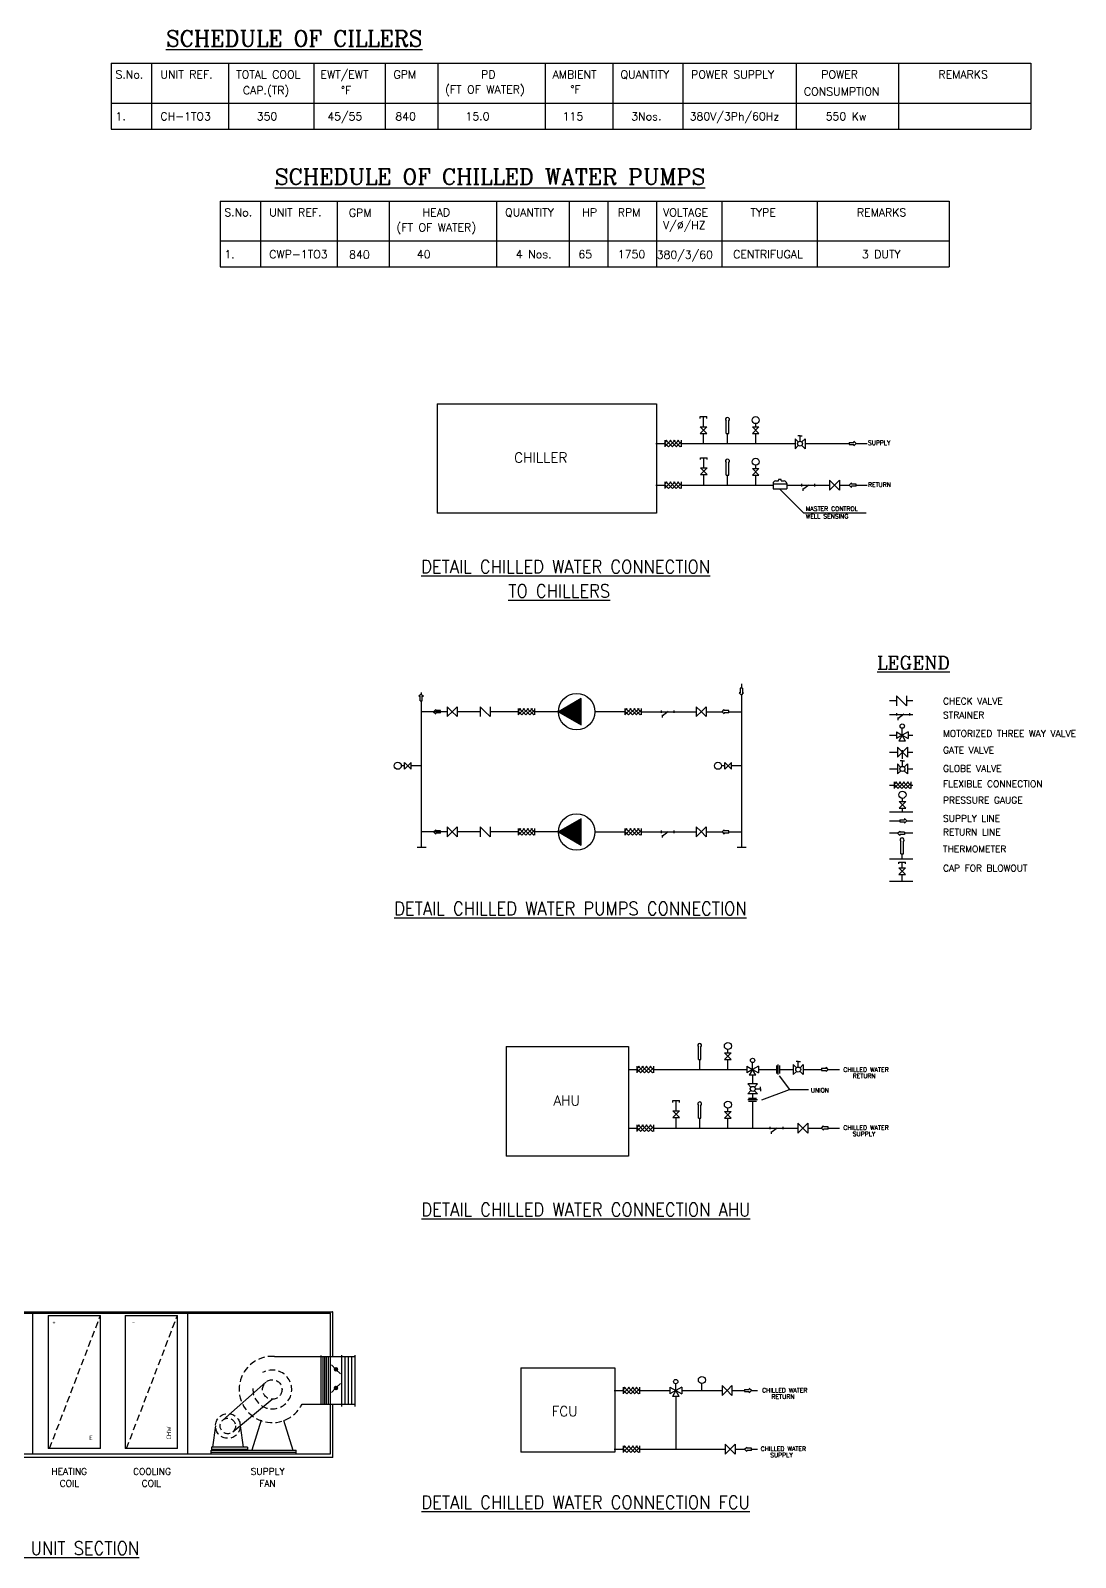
# Model space of a CAD drawing. Extents: x -665.2 to -586, y -323.8 to -256.8.
# Drawn here: x -625.4 to -586, y -317.4 to -259.8 of the extents above; entities that cross this region are included whole.
import ezdxf

# ---------------------------------------------------------------- set-up
doc = ezdxf.new("R2010")
doc.units = 0
doc.header["$MEASUREMENT"] = 0
doc.header["$PDMODE"] = 34
doc.linetypes.add('HIDDEN', pattern=[0.375, 0.25, -0.125])
doc.layers.get('DEFPOINTS').update_dxf_attribs({"linetype": 'CONTINUOUS'})
for name, color, linetype in [('a-roof', 6, 'CONTINUOUS'), ('A-WIN', 4, 'CONTINUOUS'), ('AX', 6, 'CONTINUOUS'), ('TXT1', 2, 'CONTINUOUS')]:
    doc.layers.add(name, color=color, linetype=linetype)
doc.styles.add('ROMANC', font='ROMANC.SHX')
doc.styles.add('ROMANS', font='ROMANS.SHX', dxfattribs={"width": 0.6})
doc.styles.get("Standard").update_dxf_attribs({"font": 'ISOCP'})

# ---------------------------------------------------------------- blocks, each defined once
blk = doc.blocks.new('PU')
at = {"layer": 'AX'}
h = blk.add_hatch(dxfattribs=at)
h.set_pattern_fill('ANSI31', color=2, scale=100, style=0)
h.set_pattern_definition([(45, (127530.477, -118447.803), (-8.8388348, 8.8388348), [])])
h.paths.add_polyline_path([(-511, 154), (348, -343), (348, 650)])
at = {"layer": 'AX', "color": 2}
blk.add_lwpolyline([(-511, 154), (348, -343), (348, 650)], close=True, dxfattribs=at)
at = {"layer": 'AX', "color": 3}
blk.add_circle((175, 154), 686, dxfattribs=at)

msp = doc.modelspace()

# ---------------------------------------------------------------- hatches: boundary and pattern name
at = {"layer": 'AX'}
h = msp.add_hatch(dxfattribs=at)
h.set_pattern_fill('ANSI37', color=2, scale=0.833333, style=0)
h.set_pattern_definition([(45, (-503.44625, -377.03783), (-0.07365696, 0.07365696), []), (135, (-503.44625, -377.03783), (-0.07365696, -0.07365696), [])])
h.paths.add_polyline_path([(-600.858, -275.217), (-601.477, -275.217), (-601.477, -275.467), (-600.858, -275.467)])
h = msp.add_hatch(dxfattribs=at)
h.set_pattern_fill('ANSI37', color=2, scale=0.833333, style=0)
h.set_pattern_definition([(45, (-503.44625, -378.60842), (-0.07365696, 0.07365696), []), (135, (-503.44625, -378.60842), (-0.07365696, -0.07365696), [])])
h.paths.add_polyline_path([(-600.858, -276.787), (-601.477, -276.787), (-601.477, -277.037), (-600.858, -277.037)])
h = msp.add_hatch(dxfattribs=at)
h.set_pattern_fill('ANSI37', color=2, scale=0.833333, style=0)
h.set_pattern_definition([(45, (-508.97293, -387.1554), (-0.07365696, 0.07365696), []), (135, (-508.97293, -387.1554), (-0.07365696, -0.07365696), [])])
h.paths.add_polyline_path([(-606.384, -285.334), (-607.004, -285.334), (-607.004, -285.584), (-606.384, -285.584)])
h = msp.add_hatch(dxfattribs=at)
h.set_pattern_fill('ANSI37', color=2, scale=0.833333, style=0)
h.set_pattern_definition([(45, (-504.9515, -387.1554), (-0.07365696, 0.07365696), []), (135, (-504.9515, -387.1554), (-0.07365696, -0.07365696), [])])
h.paths.add_polyline_path([(-602.363, -285.334), (-602.983, -285.334), (-602.983, -285.584), (-602.363, -285.584)])
h = msp.add_hatch(dxfattribs=at)
h.set_pattern_fill('ANSI37', color=2, scale=0.833333, style=0)
h.set_pattern_definition([(45, (-494.79094, -389.92365), (-0.07365696, 0.07365696), []), (135, (-494.79094, -389.92365), (-0.07365696, -0.07365696), [])])
h.paths.add_polyline_path([(-592.203, -288.103), (-592.822, -288.103), (-592.822, -288.353), (-592.203, -288.353)])
h = msp.add_hatch(dxfattribs=at)
h.set_pattern_fill('ANSI37', color=2, scale=0.833333, style=0)
h.set_pattern_definition([(45, (-508.97293, -391.69305), (-0.07365696, 0.07365696), []), (135, (-508.97293, -391.69305), (-0.07365696, -0.07365696), [])])
h.paths.add_polyline_path([(-606.384, -289.872), (-607.004, -289.872), (-607.004, -290.122), (-606.384, -290.122)])
h = msp.add_hatch(dxfattribs=at)
h.set_pattern_fill('ANSI37', color=2, scale=0.833333, style=0)
h.set_pattern_definition([(45, (-504.9515, -391.69305), (-0.07365696, 0.07365696), []), (135, (-504.9515, -391.69305), (-0.07365696, -0.07365696), [])])
h.paths.add_polyline_path([(-602.363, -289.872), (-602.983, -289.872), (-602.983, -290.122), (-602.363, -290.122)])
h = msp.add_hatch(dxfattribs=at)
h.set_pattern_fill('ANSI37', color=2, scale=0.833333, style=0)
h.set_pattern_definition([(45, (-504.49406, -400.65164), (-0.07365696, 0.07365696), []), (135, (-504.49406, -400.65164), (-0.07365696, -0.07365696), [])])
h.paths.add_polyline_path([(-601.906, -298.831), (-602.525, -298.831), (-602.525, -299.081), (-601.906, -299.081)])
h = msp.add_hatch(dxfattribs=at)
h.set_pattern_fill('ANSI37', color=2, scale=0.833333, style=0)
h.set_pattern_definition([(45, (-504.49406, -402.86496), (-0.07365696, 0.07365696), []), (135, (-504.49406, -402.86496), (-0.07365696, -0.07365696), [])])
h.paths.add_polyline_path([(-601.906, -301.044), (-602.525, -301.044), (-602.525, -301.294), (-601.906, -301.294)])
h = msp.add_hatch(dxfattribs=at)
h.set_pattern_fill('ANSI37', color=2, scale=0.833333, style=0)
h.set_pattern_definition([(45, (-505.01553, -412.76757), (-0.07365696, 0.07365696), []), (135, (-505.01553, -412.76757), (-0.07365696, -0.07365696), [])])
h.paths.add_polyline_path([(-602.427, -310.947), (-603.047, -310.947), (-603.047, -311.197), (-602.427, -311.197)])
h = msp.add_hatch(dxfattribs=at)
h.set_pattern_fill('ANSI37', color=2, scale=0.833333, style=0)
h.set_pattern_definition([(45, (-505.01553, -414.98089), (-0.07365696, 0.07365696), []), (135, (-505.01553, -414.98089), (-0.07365696, -0.07365696), [])])
h.paths.add_polyline_path([(-602.427, -313.16), (-603.047, -313.16), (-603.047, -313.41), (-602.427, -313.41)])

# ---------------------------------------------------------------- linework, layer by layer
at = {"layer": 'a-roof', "color": 2}
for p, q in [((-622.347, -260.991), (-587.676, -260.991)), ((-622.347, -260.991), (-622.347, -263.479)), ((-620.825, -260.991), (-620.825, -263.479)), ((-617.928, -260.991), (-617.928, -263.479)), ((-614.711, -260.991), (-614.711, -263.479)), ((-612.021, -260.991), (-612.021, -263.479)), ((-610.037, -260.991), (-610.037, -263.479)), ((-605.985, -260.991), (-605.985, -263.479)), ((-603.43, -260.991), (-603.43, -263.479)), ((-600.8, -260.991), (-600.8, -263.479)), ((-596.521, -260.991), (-596.521, -263.479)), ((-592.662, -260.991), (-592.662, -263.479)), ((-587.676, -260.991), (-587.676, -263.479)), ((-622.347, -263.479), (-587.676, -263.479)), ((-618.243, -266.194), (-590.748, -266.194)), ((-618.243, -266.194), (-618.243, -268.681)), ((-616.721, -266.194), (-616.721, -268.681)), ((-613.824, -266.194), (-613.824, -268.681)), ((-611.869, -266.194), (-611.869, -268.681)), ((-607.817, -266.194), (-607.817, -268.681)), ((-605.082, -266.194), (-605.082, -268.681)), ((-603.621, -266.194), (-603.621, -268.681)), ((-601.788, -266.194), (-601.788, -268.681)), ((-599.326, -266.194), (-599.326, -268.681)), ((-595.735, -266.194), (-595.735, -268.681)), ((-595.735, -266.194), (-595.735, -268.681)), ((-590.748, -266.194), (-590.748, -268.681)), ((-618.243, -268.681), (-590.748, -268.681))]:
    msp.add_line(p, q, dxfattribs=at)
at = {"layer": 'a-roof', "color": 3}
for p, q in [((-622.347, -262.497), (-587.676, -262.497)), ((-618.243, -267.7), (-590.748, -267.7))]:
    msp.add_line(p, q, dxfattribs=at)
at = {"layer": 'A-WIN', "color": 3}
for p, q in [((-633.767, -308.096), (-614, -308.096)), ((-613.996, -309.781), (-613.996, -308.1)), ((-613.996, -313.587), (-613.996, -311.584)), ((-633.767, -313.591), (-614, -313.591))]:
    msp.add_line(p, q, dxfattribs=at)
at = {"layer": 'A-WIN'}
for p, q in [((-633.767, -308.149), (-614.084, -308.149)), ((-614.079, -313.456), (-614.079, -308.153)), ((-614.079, -309.781), (-613.163, -309.781)), ((-613.874, -310.271), (-614.041, -310.104)), ((-613.874, -310.271), (-613.708, -310.438)), ((-613.874, -310.975), (-614.041, -311.14)), ((-613.874, -310.975), (-613.708, -310.808)), ((-614.079, -311.584), (-613.163, -311.584)), ((-618.575, -313.451), (-618.575, -313.315)), ((-618.575, -313.315), (-615.378, -313.315)), ((-618.568, -313.212), (-618.568, -313.296)), ((-617.212, -313.212), (-618.568, -313.212)), ((-617.212, -313.296), (-618.568, -313.296)), ((-617.212, -313.212), (-617.212, -313.296)), ((-615.378, -313.451), (-615.378, -313.315)), ((-633.762, -313.46), (-614.084, -313.46)), ((-618.575, -313.398), (-615.378, -313.398))]:
    msp.add_line(p, q, dxfattribs=at)
at = {"layer": 'A-WIN', "color": 2}
for p, q in [((-625.308, -313.46), (-625.308, -308.096)), ((-619.455, -313.46), (-619.455, -308.096)), ((-624.731, -308.239), (-622.757, -308.239)), ((-624.731, -308.239), (-624.731, -313.257)), ((-622.757, -313.257), (-622.757, -308.239)), ((-621.828, -308.239), (-619.855, -308.239)), ((-621.828, -308.239), (-621.828, -313.257)), ((-619.855, -313.257), (-619.855, -308.239)), ((-616.192, -309.784), (-614.079, -309.784)), ((-622.757, -313.257), (-622.757, -310.906)), ((-619.855, -313.257), (-619.855, -310.906)), ((-618.143, -312.189), (-616.517, -310.756)), ((-617.764, -312.632), (-616.275, -311.398)), ((-615.154, -311.584), (-614.079, -311.584)), ((-616.697, -312.183), (-617.048, -313.315)), ((-615.853, -312.183), (-615.501, -313.315)), ((-618.417, -312.408), (-618.524, -313.212)), ((-617.484, -312.408), (-617.378, -313.212)), ((-622.757, -313.257), (-624.731, -313.257)), ((-619.855, -313.257), (-621.828, -313.257))]:
    msp.add_line(p, q, dxfattribs=at)
at = {"layer": 'A-WIN', "color": 2, "linetype": 'HIDDEN'}
for p, q in [((-624.674, -313.257), (-622.757, -308.239)), ((-621.772, -313.257), (-619.855, -308.239))]:
    msp.add_line(p, q, dxfattribs=at)
at = {"layer": 'A-WIN', "color": 11}
for p, q in [((-614.429, -311.584), (-614.429, -309.75)), ((-614.362, -311.584), (-614.362, -309.784)), ((-614.295, -311.584), (-614.295, -309.784)), ((-614.229, -311.584), (-614.229, -309.784)), ((-614.162, -311.584), (-614.162, -309.784)), ((-613.663, -309.736), (-613.663, -311.667)), ((-613.538, -309.781), (-613.538, -311.584)), ((-613.413, -309.781), (-613.413, -311.584)), ((-613.288, -309.781), (-613.288, -311.584)), ((-613.163, -309.736), (-613.163, -311.667))]:
    msp.add_line(p, q, dxfattribs=at)
at = {"layer": 'A-WIN', "const_width": 0.0833}
for points in [[(-613.874, -310.312, 1), (-613.874, -310.229, 1)], [(-613.916, -310.975, 1), (-613.832, -310.975, 1)]]:
    msp.add_lwpolyline(points, format="xyb", close=True, dxfattribs=at)
at = {"layer": 'A-WIN', "color": 2, "linetype": 'HIDDEN'}
for centre, radius in [((-616.275, -311.031), 0.367), ((-617.951, -312.408), 0.467), ((-617.951, -312.408), 0.292)]:
    msp.add_circle(centre, radius, dxfattribs=at)
at = {"layer": 'A-WIN'}
for centre, start, end in [((-614.084, -308.1), 0, 90), ((-614.084, -308.153), 0, 90), ((-614, -308.1), 0, 90), ((-614.084, -313.456), 270, 0), ((-614, -313.587), 270, 0)]:
    msp.add_arc(centre, 0.00417, start, end, dxfattribs=at)
at = {"layer": 'A-WIN', "color": 2, "linetype": 'HIDDEN'}
for radius, start, end in [(1.25, 86.18558, 333.75469), (0.733, 177.16831, 120.03005)]:
    msp.add_arc((-616.275, -311.031), radius, start, end, dxfattribs=at)
at = {"layer": 'AX', "color": 6}
for p, q in [((-610.054, -273.84), (-610.054, -277.976)), ((-610.054, -273.84), (-601.793, -273.84)), ((-601.793, -273.84), (-601.793, -277.976)), ((-601.813, -275.342), (-601.477, -275.342)), ((-601.813, -275.342), (-601.477, -275.342)), ((-600.858, -275.342), (-596.56, -275.342)), ((-596.185, -275.342), (-594.523, -275.342)), ((-594.523, -275.3), (-594.523, -275.384)), ((-594.523, -275.3), (-594.348, -275.3)), ((-594.348, -275.259), (-594.348, -275.3)), ((-594.264, -275.342), (-594.348, -275.259)), ((-594.264, -275.342), (-594.348, -275.425)), ((-594.264, -275.342), (-593.839, -275.342)), ((-594.523, -275.384), (-594.348, -275.384)), ((-594.348, -275.384), (-594.348, -275.425)), ((-601.813, -276.912), (-601.477, -276.912)), ((-600.858, -276.912), (-597.39, -276.912)), ((-594.89, -276.912), (-594.523, -276.912)), ((-594.523, -276.912), (-594.44, -276.829)), ((-594.523, -276.912), (-594.44, -276.996)), ((-594.44, -276.871), (-594.44, -276.829)), ((-594.264, -276.871), (-594.44, -276.871)), ((-594.44, -276.996), (-594.44, -276.954)), ((-594.264, -276.954), (-594.44, -276.954)), ((-594.264, -276.954), (-594.264, -276.871)), ((-594.264, -276.912), (-593.839, -276.912)), ((-601.793, -277.976), (-610.054, -277.976)), ((-598.628, -284.572), (-598.628, -284.747)), ((-598.544, -284.572), (-598.628, -284.572)), ((-598.586, -284.407), (-598.586, -284.572)), ((-598.544, -284.572), (-598.544, -284.747)), ((-610.661, -284.795), (-610.744, -284.878)), ((-610.744, -284.878), (-610.702, -284.878)), ((-610.702, -285.054), (-610.702, -284.878)), ((-610.702, -285.054), (-610.619, -285.054)), ((-610.661, -284.733), (-610.661, -284.795)), ((-610.661, -284.795), (-610.577, -284.878)), ((-610.661, -285.054), (-610.661, -290.574)), ((-610.619, -284.878), (-610.577, -284.878)), ((-610.619, -285.054), (-610.619, -284.878)), ((-598.628, -284.747), (-598.669, -284.747)), ((-598.586, -284.83), (-598.669, -284.747)), ((-598.586, -284.83), (-598.503, -284.747)), ((-598.586, -284.83), (-598.586, -290.574)), ((-598.503, -284.747), (-598.544, -284.747)), ((-609.676, -285.459), (-610.661, -285.459)), ((-610.193, -285.459), (-610.11, -285.376)), ((-610.193, -285.459), (-610.11, -285.543)), ((-610.11, -285.418), (-610.11, -285.376)), ((-609.935, -285.418), (-610.11, -285.418)), ((-609.935, -285.501), (-610.11, -285.501)), ((-610.11, -285.543), (-610.11, -285.501)), ((-609.935, -285.501), (-609.935, -285.418)), ((-608.441, -285.459), (-609.301, -285.459)), ((-607.004, -285.459), (-608.066, -285.459)), ((-605.485, -285.459), (-606.384, -285.459)), ((-602.983, -285.459), (-604.112, -285.459)), ((-602.363, -285.459), (-600.286, -285.459)), ((-599.911, -285.459), (-599.314, -285.459)), ((-599.314, -285.459), (-599.231, -285.376)), ((-599.314, -285.459), (-599.231, -285.543)), ((-599.231, -285.418), (-599.231, -285.376)), ((-599.056, -285.418), (-599.231, -285.418)), ((-599.056, -285.501), (-599.231, -285.501)), ((-599.231, -285.543), (-599.231, -285.501)), ((-599.056, -285.501), (-599.056, -285.418)), ((-599.056, -285.459), (-598.586, -285.459)), ((-609.676, -289.997), (-610.661, -289.997)), ((-610.193, -289.998), (-610.11, -289.914)), ((-610.193, -289.998), (-610.11, -290.081)), ((-610.11, -289.956), (-610.11, -289.914)), ((-609.935, -289.956), (-610.11, -289.956)), ((-609.935, -290.039), (-610.11, -290.039)), ((-610.11, -290.081), (-610.11, -290.039)), ((-608.441, -289.997), (-609.301, -289.997)), ((-607.004, -289.997), (-608.066, -289.997)), ((-605.485, -289.997), (-606.384, -289.997)), ((-604.112, -289.997), (-602.983, -289.997)), ((-602.363, -289.997), (-600.286, -289.997)), ((-599.911, -289.997), (-599.314, -289.997)), ((-599.314, -289.998), (-599.231, -289.914)), ((-599.314, -289.998), (-599.231, -290.081)), ((-599.231, -289.956), (-599.231, -289.914)), ((-599.056, -289.956), (-599.231, -289.956)), ((-599.056, -290.039), (-599.231, -290.039)), ((-599.231, -290.081), (-599.231, -290.039)), ((-599.056, -290.039), (-599.056, -289.956)), ((-599.056, -289.997), (-598.586, -289.997)), ((-610.815, -290.574), (-610.477, -290.574)), ((-598.749, -290.574), (-598.411, -290.574)), ((-607.452, -298.096), (-602.841, -298.096)), ((-607.452, -298.096), (-607.452, -302.233)), ((-602.841, -298.096), (-602.841, -302.233)), ((-602.861, -298.956), (-602.525, -298.956)), ((-601.906, -298.956), (-598.386, -298.956)), ((-597.939, -298.956), (-597.26, -298.956)), ((-597.154, -298.956), (-596.629, -298.956)), ((-596.254, -298.956), (-595.571, -298.956)), ((-595.571, -298.914), (-595.571, -298.997)), ((-595.571, -298.914), (-595.396, -298.914)), ((-595.312, -298.956), (-595.396, -298.872)), ((-595.396, -298.872), (-595.396, -298.914)), ((-595.312, -298.956), (-595.396, -299.039)), ((-595.312, -298.956), (-594.887, -298.956)), ((-598.163, -299.179), (-598.163, -299.505)), ((-595.571, -298.997), (-595.396, -298.997)), ((-595.396, -298.997), (-595.396, -299.039)), ((-598.163, -299.88), (-598.163, -300.057)), ((-598.163, -300.163), (-598.163, -301.169)), ((-602.861, -301.169), (-602.525, -301.169)), ((-601.906, -301.169), (-598.163, -301.169)), ((-598.163, -301.169), (-596.456, -301.169)), ((-596.081, -301.169), (-595.571, -301.169)), ((-595.571, -301.169), (-595.488, -301.086)), ((-595.571, -301.169), (-595.488, -301.252)), ((-595.488, -301.127), (-595.488, -301.086)), ((-595.312, -301.127), (-595.488, -301.127)), ((-595.312, -301.211), (-595.488, -301.211)), ((-595.488, -301.252), (-595.488, -301.211)), ((-595.312, -301.211), (-595.312, -301.127)), ((-595.312, -301.169), (-594.887, -301.169)), ((-602.841, -302.233), (-607.452, -302.233)), ((-606.898, -310.212), (-603.363, -310.212)), ((-606.898, -310.212), (-606.898, -313.395))]:
    msp.add_line(p, q, dxfattribs=at)
at = {"layer": 'AX', "color": 2}
for p, q in [((-600.14, -274.399), (-600.14, -274.328)), ((-600.14, -274.328), (-599.89, -274.328)), ((-600.14, -274.713), (-599.89, -274.713)), ((-600.14, -274.713), (-599.89, -274.963)), ((-600.14, -274.963), (-599.89, -274.713)), ((-600.015, -274.713), (-600.015, -274.328)), ((-599.89, -274.399), (-599.89, -274.328)), ((-599.159, -274.963), (-599.159, -274.492)), ((-599.065, -274.963), (-599.065, -274.492)), ((-598.173, -274.713), (-597.923, -274.713)), ((-598.173, -274.963), (-597.923, -274.713)), ((-598.173, -274.713), (-597.923, -274.963)), ((-598.048, -274.713), (-598.048, -274.592)), ((-600.14, -274.963), (-599.89, -274.963)), ((-600.015, -275.342), (-600.015, -274.963)), ((-599.159, -274.963), (-599.065, -274.963)), ((-599.112, -275.342), (-599.112, -274.963)), ((-598.173, -274.963), (-597.923, -274.963)), ((-598.048, -275.342), (-598.048, -274.963)), ((-596.56, -275.162), (-596.442, -275.28)), ((-596.56, -275.162), (-596.56, -275.537)), ((-596.375, -275.047), (-596.459, -275.047)), ((-596.375, -275.253), (-596.375, -275.047)), ((-596.375, -275.047), (-596.292, -275.047)), ((-596.185, -275.162), (-596.306, -275.283)), ((-596.185, -275.162), (-596.185, -275.537)), ((-600.123, -275.948), (-600.123, -275.876)), ((-600.123, -275.876), (-599.873, -275.876)), ((-599.998, -276.262), (-599.998, -275.876)), ((-599.873, -275.948), (-599.873, -275.876)), ((-596.44, -275.416), (-596.56, -275.537)), ((-596.309, -275.414), (-596.185, -275.537)), ((-600.123, -276.262), (-599.873, -276.262)), ((-600.123, -276.512), (-599.873, -276.262)), ((-600.123, -276.262), (-599.873, -276.512)), ((-600.123, -276.512), (-599.873, -276.512)), ((-599.998, -276.89), (-599.998, -276.512)), ((-599.159, -276.534), (-599.159, -276.062)), ((-599.065, -276.534), (-599.065, -276.062)), ((-598.173, -276.284), (-597.923, -276.534)), ((-598.173, -276.534), (-597.923, -276.284)), ((-598.173, -276.284), (-597.923, -276.284)), ((-598.048, -276.284), (-598.048, -276.163)), ((-599.159, -276.534), (-599.065, -276.534)), ((-599.112, -276.912), (-599.112, -276.534)), ((-598.173, -276.534), (-597.923, -276.534)), ((-598.048, -276.912), (-598.048, -276.534)), ((-597.39, -276.849), (-597.39, -277.052)), ((-597.39, -276.863), (-596.879, -276.863)), ((-597.39, -277.052), (-596.879, -277.052)), ((-597.296, -276.756), (-597.203, -276.756)), ((-597.184, -276.737), (-597.184, -276.73)), ((-597.175, -276.69), (-597.1, -276.69)), ((-597.09, -276.737), (-597.09, -276.73)), ((-597.072, -276.756), (-596.972, -276.756)), ((-596.879, -276.849), (-596.879, -277.052)), ((-596.879, -276.912), (-595.265, -276.912)), ((-596.32, -276.866), (-596.32, -276.959)), ((-596.047, -276.912), (-596.272, -277.083)), ((-596.272, -277.036), (-596.272, -277.13)), ((-595.834, -276.866), (-595.834, -276.959)), ((-595.265, -276.725), (-595.101, -276.888)), ((-595.265, -276.725), (-595.265, -277.1)), ((-595.053, -276.888), (-595.265, -277.1)), ((-595.101, -276.888), (-594.89, -277.1)), ((-594.89, -276.725), (-595.053, -276.888)), ((-594.89, -276.725), (-594.89, -277.1)), ((-592.733, -284.859), (-592.57, -285.022)), ((-592.733, -284.859), (-592.733, -285.234)), ((-592.57, -285.022), (-592.358, -285.234)), ((-592.358, -284.859), (-592.358, -285.234)), ((-609.676, -285.272), (-609.676, -285.647)), ((-609.676, -285.272), (-609.513, -285.435)), ((-609.464, -285.435), (-609.676, -285.647)), ((-609.513, -285.435), (-609.301, -285.647)), ((-609.301, -285.272), (-609.464, -285.435)), ((-609.301, -285.272), (-609.301, -285.647)), ((-608.441, -285.272), (-608.441, -285.647)), ((-608.441, -285.272), (-608.277, -285.435)), ((-608.277, -285.435), (-608.066, -285.647)), ((-608.066, -285.272), (-608.066, -285.647)), ((-601.615, -285.409), (-601.615, -285.503)), ((-601.342, -285.456), (-601.568, -285.626)), ((-601.568, -285.579), (-601.568, -285.673)), ((-601.13, -285.409), (-601.13, -285.503)), ((-600.286, -285.272), (-600.122, -285.435)), ((-600.286, -285.272), (-600.286, -285.647)), ((-600.074, -285.435), (-600.286, -285.647)), ((-600.122, -285.435), (-599.911, -285.647)), ((-599.911, -285.272), (-600.074, -285.435)), ((-599.911, -285.272), (-599.911, -285.647)), ((-592.738, -285.512), (-592.738, -285.606)), ((-592.465, -285.559), (-592.691, -285.729)), ((-592.691, -285.683), (-592.691, -285.776)), ((-592.253, -285.512), (-592.253, -285.606)), ((-592.744, -286.218), (-592.744, -286.468)), ((-592.744, -286.218), (-592.521, -286.343)), ((-592.522, -286.344), (-592.522, -286.086)), ((-592.298, -286.218), (-592.521, -286.343)), ((-592.298, -286.218), (-592.298, -286.468)), ((-592.521, -286.343), (-592.744, -286.468)), ((-592.695, -286.8), (-592.532, -286.963)), ((-592.695, -286.8), (-592.695, -287.175)), ((-592.521, -286.343), (-592.646, -286.566)), ((-592.396, -286.566), (-592.646, -286.566)), ((-592.396, -286.566), (-592.521, -286.343)), ((-592.521, -286.343), (-592.298, -286.468)), ((-592.32, -286.8), (-592.483, -286.963)), ((-592.32, -286.8), (-592.32, -287.175)), ((-611.289, -287.626), (-611.289, -287.376)), ((-611.039, -287.626), (-611.289, -287.376)), ((-611.289, -287.626), (-611.039, -287.376)), ((-611.039, -287.626), (-611.039, -287.376)), ((-599.214, -287.626), (-598.964, -287.376)), ((-598.964, -287.626), (-599.214, -287.376)), ((-599.214, -287.626), (-599.214, -287.376)), ((-598.964, -287.626), (-598.964, -287.376)), ((-592.7, -287.433), (-592.582, -287.551)), ((-592.7, -287.433), (-592.7, -287.808)), ((-592.483, -286.963), (-592.695, -287.175)), ((-592.515, -287.318), (-592.598, -287.318)), ((-592.532, -286.963), (-592.32, -287.175)), ((-592.515, -287.318), (-592.432, -287.318)), ((-592.515, -287.524), (-592.515, -287.318)), ((-592.325, -287.433), (-592.446, -287.554)), ((-592.325, -287.433), (-592.325, -287.808)), ((-611.289, -287.501), (-611.41, -287.501)), ((-610.661, -287.501), (-611.039, -287.501)), ((-599.214, -287.501), (-599.336, -287.501)), ((-598.586, -287.501), (-598.964, -287.501)), ((-592.579, -287.687), (-592.7, -287.808)), ((-592.448, -287.685), (-592.325, -287.808)), ((-592.637, -288.851), (-592.387, -288.851)), ((-592.637, -289.101), (-592.387, -288.851)), ((-592.637, -288.851), (-592.387, -289.101)), ((-592.637, -289.101), (-592.387, -289.101)), ((-592.512, -288.851), (-592.512, -288.729)), ((-592.512, -289.237), (-592.512, -289.101)), ((-609.676, -289.81), (-609.676, -290.185)), ((-609.676, -289.81), (-609.513, -289.973)), ((-609.464, -289.973), (-609.676, -290.185)), ((-609.513, -289.973), (-609.301, -290.185)), ((-609.301, -289.81), (-609.464, -289.973)), ((-609.301, -289.81), (-609.301, -290.185)), ((-608.441, -289.81), (-608.277, -289.973)), ((-608.441, -289.81), (-608.441, -290.185)), ((-608.277, -289.973), (-608.066, -290.185)), ((-608.066, -289.81), (-608.066, -290.185)), ((-601.615, -289.947), (-601.615, -290.04)), ((-601.342, -289.993), (-601.568, -290.164)), ((-601.568, -290.117), (-601.568, -290.211)), ((-601.13, -289.947), (-601.13, -290.04)), ((-600.286, -289.81), (-600.286, -290.185)), ((-600.286, -289.81), (-600.122, -289.973)), ((-600.074, -289.973), (-600.286, -290.185)), ((-600.122, -289.973), (-599.911, -290.185)), ((-599.911, -289.81), (-600.074, -289.973)), ((-599.911, -289.81), (-599.911, -290.185)), ((-592.573, -290.823), (-592.573, -290.352)), ((-592.573, -290.823), (-592.48, -290.823)), ((-592.527, -291.013), (-592.527, -290.823)), ((-592.48, -290.823), (-592.48, -290.352)), ((-592.649, -291.134), (-592.399, -291.134)), ((-592.649, -291.205), (-592.649, -291.134)), ((-592.649, -291.355), (-592.399, -291.605)), ((-592.649, -291.605), (-592.399, -291.355)), ((-592.649, -291.355), (-592.399, -291.355)), ((-592.524, -291.355), (-592.524, -291.134)), ((-592.399, -291.205), (-592.399, -291.134)), ((-592.649, -291.605), (-592.399, -291.605)), ((-592.524, -291.854), (-592.524, -291.605)), ((-600.207, -298.577), (-600.207, -298.105)), ((-600.113, -298.577), (-600.113, -298.105)), ((-599.221, -298.327), (-598.971, -298.327)), ((-599.221, -298.577), (-598.971, -298.327)), ((-599.221, -298.327), (-598.971, -298.577)), ((-599.096, -298.327), (-599.096, -298.206)), ((-600.207, -298.577), (-600.113, -298.577)), ((-600.16, -298.956), (-600.16, -298.577)), ((-599.221, -298.577), (-598.971, -298.577)), ((-599.096, -298.956), (-599.096, -298.577)), ((-598.386, -298.831), (-598.163, -298.956)), ((-598.386, -298.831), (-598.386, -299.081)), ((-598.163, -298.956), (-598.386, -299.081)), ((-598.163, -298.956), (-598.288, -299.179)), ((-598.163, -298.957), (-598.163, -298.699)), ((-597.939, -298.831), (-598.163, -298.956)), ((-598.163, -298.956), (-597.939, -299.081)), ((-598.038, -299.179), (-598.163, -298.956)), ((-597.939, -298.831), (-597.939, -299.081)), ((-597.26, -298.806), (-597.26, -299.106)), ((-597.21, -298.768), (-597.21, -299.143)), ((-597.154, -298.806), (-597.154, -299.106)), ((-596.629, -298.776), (-596.629, -299.151)), ((-596.629, -298.776), (-596.511, -298.894)), ((-596.444, -298.661), (-596.527, -298.661)), ((-596.444, -298.661), (-596.361, -298.661)), ((-596.444, -298.867), (-596.444, -298.661)), ((-596.254, -298.776), (-596.375, -298.897)), ((-596.254, -298.776), (-596.254, -299.151)), ((-597.975, -299.505), (-598.35, -299.505)), ((-598.229, -299.626), (-598.35, -299.505)), ((-598.038, -299.179), (-598.288, -299.179)), ((-597.975, -299.505), (-598.093, -299.623)), ((-596.509, -299.03), (-596.629, -299.151)), ((-596.378, -299.028), (-596.254, -299.151)), ((-601.171, -300.204), (-601.171, -300.133)), ((-601.171, -300.133), (-600.921, -300.133)), ((-601.046, -300.518), (-601.046, -300.133)), ((-600.921, -300.204), (-600.921, -300.133)), ((-598.227, -299.756), (-598.35, -299.88)), ((-597.975, -299.88), (-598.35, -299.88)), ((-597.975, -300.108), (-598.35, -300.108)), ((-598.013, -300.057), (-598.313, -300.057)), ((-597.975, -299.88), (-598.096, -299.759)), ((-598.066, -299.69), (-597.86, -299.69)), ((-597.86, -299.69), (-597.86, -299.607)), ((-597.86, -299.69), (-597.86, -299.773)), ((-601.171, -300.518), (-600.921, -300.518)), ((-601.171, -300.768), (-600.921, -300.518)), ((-601.171, -300.518), (-600.921, -300.768)), ((-600.207, -300.791), (-600.207, -300.319)), ((-600.113, -300.791), (-600.113, -300.319)), ((-599.221, -300.541), (-598.971, -300.541)), ((-599.221, -300.541), (-598.971, -300.791)), ((-599.221, -300.791), (-598.971, -300.541)), ((-599.096, -300.541), (-599.096, -300.419)), ((-598.013, -300.163), (-598.313, -300.163)), ((-601.171, -300.768), (-600.921, -300.768)), ((-601.046, -301.147), (-601.046, -300.768)), ((-600.207, -300.791), (-600.113, -300.791)), ((-600.16, -301.169), (-600.16, -300.791)), ((-599.221, -300.791), (-598.971, -300.791)), ((-599.096, -301.169), (-599.096, -300.791)), ((-597.511, -301.122), (-597.511, -301.216)), ((-597.238, -301.169), (-597.464, -301.339)), ((-597.025, -301.122), (-597.025, -301.216)), ((-596.456, -300.982), (-596.293, -301.145)), ((-596.456, -300.982), (-596.456, -301.357)), ((-596.244, -301.145), (-596.456, -301.357)), ((-596.293, -301.145), (-596.081, -301.357)), ((-596.081, -300.982), (-596.244, -301.145)), ((-596.081, -300.982), (-596.081, -301.357)), ((-597.464, -301.293), (-597.464, -301.386)), ((-601.283, -310.947), (-601.283, -311.197)), ((-601.283, -310.947), (-601.06, -311.072)), ((-601.06, -311.072), (-601.283, -311.197)), ((-601.06, -311.072), (-601.185, -311.295)), ((-601.061, -311.073), (-601.061, -310.815)), ((-600.837, -310.947), (-601.06, -311.072)), ((-600.935, -311.295), (-601.06, -311.072)), ((-601.06, -311.072), (-600.837, -311.197)), ((-600.837, -310.947), (-600.837, -311.197)), ((-600.076, -311.072), (-600.076, -310.807)), ((-599.316, -310.884), (-599.316, -311.259)), ((-599.316, -310.884), (-599.153, -311.047)), ((-599.104, -311.047), (-599.316, -311.259)), ((-599.153, -311.047), (-598.941, -311.259)), ((-598.941, -310.884), (-599.104, -311.047)), ((-598.941, -310.884), (-598.941, -311.259)), ((-600.935, -311.295), (-601.185, -311.295)), ((-599.2, -313.097), (-599.2, -313.472)), ((-599.2, -313.097), (-599.037, -313.261)), ((-598.988, -313.261), (-599.2, -313.472)), ((-599.037, -313.261), (-598.825, -313.472)), ((-598.825, -313.097), (-598.988, -313.261)), ((-598.825, -313.097), (-598.825, -313.472))]:
    msp.add_line(p, q, dxfattribs=at)
at = {"layer": 'AX', "color": 3}
for p, q in [((-601.477, -275.217), (-601.477, -275.467)), ((-600.858, -275.217), (-600.858, -275.467)), ((-601.477, -276.787), (-601.477, -277.037)), ((-600.858, -276.787), (-600.858, -277.037)), ((-592.733, -285.046), (-592.996, -285.046)), ((-592.119, -285.046), (-592.358, -285.046)), ((-607.004, -285.334), (-607.004, -285.584)), ((-606.384, -285.334), (-606.384, -285.584)), ((-604.112, -285.459), (-604.112, -285.459)), ((-602.983, -285.334), (-602.983, -285.584)), ((-602.363, -285.334), (-602.363, -285.584)), ((-592.996, -285.563), (-592.119, -285.563)), ((-592.996, -286.343), (-592.744, -286.343)), ((-592.298, -286.343), (-592.119, -286.343)), ((-592.996, -286.987), (-592.695, -286.987)), ((-592.521, -286.916), (-592.521, -287.242)), ((-592.32, -286.987), (-592.119, -286.987)), ((-592.996, -287.613), (-592.7, -287.613)), ((-592.325, -287.613), (-592.119, -287.613)), ((-592.996, -288.228), (-592.822, -288.228)), ((-592.996, -288.228), (-592.822, -288.228)), ((-592.822, -288.103), (-592.822, -288.353)), ((-592.203, -288.103), (-592.203, -288.353)), ((-592.203, -288.228), (-592.119, -288.228)), ((-592.996, -289.237), (-592.119, -289.237)), ((-592.996, -289.579), (-592.613, -289.579)), ((-592.613, -289.537), (-592.613, -289.62)), ((-592.613, -289.537), (-592.437, -289.537)), ((-592.613, -289.62), (-592.437, -289.62)), ((-592.437, -289.495), (-592.437, -289.537)), ((-592.354, -289.579), (-592.437, -289.495)), ((-592.354, -289.579), (-592.437, -289.662)), ((-592.437, -289.62), (-592.437, -289.662)), ((-592.354, -289.579), (-592.119, -289.579)), ((-609.935, -290.039), (-609.935, -289.956)), ((-607.004, -289.872), (-607.004, -290.122)), ((-606.384, -289.872), (-606.384, -290.122)), ((-604.112, -289.997), (-604.112, -289.997)), ((-602.983, -289.872), (-602.983, -290.122)), ((-602.363, -289.872), (-602.363, -290.122)), ((-592.696, -290.048), (-592.996, -290.048)), ((-592.696, -290.048), (-592.613, -289.965)), ((-592.696, -290.048), (-592.613, -290.131)), ((-592.613, -289.965), (-592.613, -290.006)), ((-592.437, -290.006), (-592.613, -290.006)), ((-592.613, -290.09), (-592.613, -290.131)), ((-592.437, -290.09), (-592.613, -290.09)), ((-592.437, -290.006), (-592.437, -290.09)), ((-592.119, -290.048), (-592.437, -290.048)), ((-592.996, -291.013), (-592.119, -291.013)), ((-592.996, -291.854), (-592.119, -291.854)), ((-602.861, -298.956), (-602.525, -298.956)), ((-602.525, -298.831), (-602.525, -299.081)), ((-601.906, -298.831), (-601.906, -299.081)), ((-602.525, -301.044), (-602.525, -301.294)), ((-601.906, -301.044), (-601.906, -301.294)), ((-603.047, -310.947), (-603.047, -311.197)), ((-602.427, -310.947), (-602.427, -311.197)), ((-603.047, -313.16), (-603.047, -313.41)), ((-602.427, -313.16), (-602.427, -313.41)), ((-598.825, -313.285), (-598.684, -313.285))]:
    msp.add_line(p, q, dxfattribs=at)
at = {"layer": 'AX', "color": 4}
for p, q in [((-597.154, -277.053), (-596.248, -277.958)), ((-596.248, -277.958), (-593.886, -277.958)), ((-597.168, -299.201), (-596.775, -299.712)), ((-597.81, -300.104), (-596.775, -299.712)), ((-596.775, -299.712), (-596.061, -299.712))]:
    msp.add_line(p, q, dxfattribs=at)
at = {"layer": 'AX'}
for p, q in [((-603.363, -310.212), (-603.363, -313.395)), ((-603.383, -311.072), (-603.047, -311.072)), ((-603.383, -311.072), (-603.047, -311.072)), ((-602.427, -311.072), (-601.283, -311.072)), ((-600.837, -311.072), (-599.316, -311.072)), ((-598.941, -311.072), (-598.468, -311.072)), ((-598.468, -311.03), (-598.293, -311.03)), ((-598.468, -311.03), (-598.468, -311.113)), ((-598.293, -310.988), (-598.293, -311.03)), ((-598.21, -311.072), (-598.293, -310.988)), ((-598.21, -311.072), (-598.293, -311.155)), ((-598.21, -311.072), (-597.981, -311.072)), ((-601.06, -311.295), (-601.06, -313.285)), ((-598.468, -311.113), (-598.293, -311.113)), ((-598.293, -311.113), (-598.293, -311.155)), ((-603.383, -313.285), (-603.047, -313.285)), ((-602.427, -313.285), (-599.2, -313.285)), ((-598.684, -313.285), (-598.468, -313.285)), ((-598.468, -313.285), (-598.385, -313.202)), ((-598.468, -313.285), (-598.385, -313.368)), ((-598.385, -313.243), (-598.385, -313.202)), ((-598.21, -313.243), (-598.385, -313.243)), ((-598.21, -313.327), (-598.385, -313.327)), ((-598.385, -313.368), (-598.385, -313.327)), ((-598.21, -313.327), (-598.21, -313.243)), ((-598.21, -313.285), (-597.981, -313.285)), ((-603.363, -313.395), (-606.898, -313.395))]:
    msp.add_line(p, q, dxfattribs=at)
at = {"layer": 'AX', "color": 2}
for centre, radius in [((-598.048, -274.459), 0.133), ((-596.376, -275.347), 0.0944), ((-598.048, -276.03), 0.133), ((-592.522, -286.005), 0.0817), ((-611.543, -287.501), 0.133), ((-599.469, -287.501), 0.133), ((-592.515, -287.618), 0.0944), ((-592.512, -288.596), 0.133), ((-599.096, -298.073), 0.133), ((-598.163, -298.617), 0.0817), ((-596.444, -298.961), 0.0944), ((-598.16, -299.69), 0.0944), ((-599.096, -300.286), 0.133), ((-601.061, -310.733), 0.0817), ((-600.076, -310.674), 0.133)]:
    msp.add_circle(centre, radius, dxfattribs=at)
for centre, radius, start, end in [((-599.112, -274.433), 0.0752, 308.57723, 231.42277), ((-599.112, -276.003), 0.0752, 308.57723, 231.42277), ((-597.296, -276.849), 0.0938, 90, 180), ((-597.203, -276.737), 0.0187, 270, 0), ((-597.107, -276.727), 0.0775, 151.45134, 182.04416), ((-597.168, -276.727), 0.0775, 357.95584, 28.54866), ((-597.072, -276.737), 0.0187, 180, 270), ((-596.972, -276.849), 0.0938, 0, 90), ((-592.527, -290.293), 0.0752, 308.57723, 231.42277), ((-600.16, -298.047), 0.0752, 308.57723, 231.42277), ((-600.16, -300.26), 0.0752, 308.57723, 231.42277)]:
    msp.add_arc(centre, radius, start, end, dxfattribs=at)
at = {"layer": 'DEFPOINTS', "color": 0, "linetype": 'ByBlock'}
for p in [(-613.163, -309.819), (-613.163, -309.819), (-613.163, -309.819), (-613.163, -311.584), (-613.163, -311.584)]:
    msp.add_point(p, dxfattribs=at)
at = {"layer": 'DEFPOINTS', "color": 11, "linetype": 'ByBlock'}
for p in [(-614.429, -310.567), (-614.387, -310.567)]:
    msp.add_point(p, dxfattribs=at)

# ---------------------------------------------------------------- block references
at = {"layer": 'AX', "color": 6, "xscale": 0.001000000008692344, "yscale": 0.0009999999989910673, "zscale": 0.001}
for p in [(-604.974, -285.613), (-604.974, -290.151)]:
    msp.add_blockref('PU', p, dxfattribs=at)

# ---------------------------------------------------------------- texts
at = {"layer": 'A-WIN', "color": 2, "linetype": 'ByBlock', "char_height": 0.167, "attachment_point": 5}
for s, insert in [('+', (-624.508, -308.489)), ('-', (-621.509, -308.489)), ('E', (-623.113, -312.855))]:
    msp.add_mtext(s, dxfattribs=dict(at, insert=insert))
at = {"layer": 'A-WIN', "color": 2, "linetype": 'ByBlock', "insert": (-620.173, -312.672), "char_height": 0.1667, "attachment_point": 5, "rotation": 90}
msp.add_mtext('CHW ', dxfattribs=at)
at = {"layer": 'TXT1', "color": 6, "style": 'ROMANC'}
for s, height, p in [('%%uSCHEDULE OF CILLERS', 0.6, (-620.285, -260.361)), ('%%uSCHEDULE OF CHILLED WATER PUMPS', 0.6, (-616.181, -265.575)), ('%%uLEGEND', 0.5, (-593.468, -283.861))]:
    msp.add_text(s, height=height, dxfattribs=at).set_placement(p)
at = {"layer": 'TXT1', "style": 'ROMANS'}
for s, height, p in [('S.No.', 0.3019, (-622.187, -261.57)), ('UNIT REF.', 0.3019, (-620.493, -261.57)), ('TOTAL COOL', 0.3019, (-617.635, -261.57)), ('EWT/EWT', 0.3019, (-614.459, -261.57)), ('GPM', 0.3019, (-611.704, -261.57)), ('PD', 0.3019, (-608.402, -261.57)), ('AMBIENT', 0.3019, (-605.705, -261.57)), ('QUANTITY', 0.3019, (-603.145, -261.57)), ('POWER SUPPLY', 0.30187, (-600.482, -261.57)), ('POWER  ', 0.3019, (-595.574, -261.57)), ('REMARKS', 0.3019, (-591.157, -261.57)), ('CAP.(TR)', 0.3019, (-617.382, -262.167)), ('%%dF', 0.3019, (-613.688, -262.167)), ('(FT OF WATER)', 0.30187, (-609.758, -262.137)), ('%%DF', 0.3019, (-605.038, -262.137)), ('CONSUMPTION', 0.30187, (-596.228, -262.212)), ('1.', 0.3019, (-622.187, -263.15)), ('CH-1TO3', 0.3019, (-620.493, -263.15)), ('350', 0.3019, (-616.861, -263.15)), ('45/55', 0.3019, (-614.201, -263.15)), ('840', 0.3019, (-611.637, -263.15)), ('15.0', 0.3019, (-608.991, -263.15)), ('115', 0.3019, (-605.329, -263.15)), ('3Nos.', 0.3019, (-602.741, -263.15)), ('380V/3Ph/60Hz', 0.30187, (-600.538, -263.15)), ('550 Kw', 0.3019, (-595.41, -263.15)), ('S.No.', 0.3019, (-618.083, -266.772)), ('UNIT REF.', 0.3019, (-616.389, -266.772)), ('GPM', 0.3019, (-613.386, -266.786)), ('HEAD', 0.3019, (-610.608, -266.772)), ('QUANTITY', 0.3019, (-607.495, -266.772)), ('HP', 0.3019, (-604.586, -266.772)), ('RPM', 0.3019, (-603.248, -266.772)), ('VOLTAGE', 0.3019, (-601.539, -266.775)), ('TYPE', 0.3019, (-598.245, -266.772)), ('REMARKS', 0.3019, (-594.23, -266.772)), ('(FT OF WATER)', 0.30187, (-611.59, -267.34)), ('V/%%C/HZ', 0.3019, (-601.539, -267.261)), ('1.', 0.3019, (-618.083, -268.352)), ('CWP-1TO3', 0.3019, (-616.389, -268.352)), ('840', 0.3019, (-613.377, -268.366)), ('40', 0.3019, (-610.824, -268.352)), ('4 Nos.', 0.3019, (-607.091, -268.352)), ('65', 0.3019, (-604.736, -268.352)), ('1750', 0.3019, (-603.246, -268.352)), ('380/3/60', 0.3019, (-601.782, -268.371)), ('CENTRIFUGAL', 0.30187, (-598.896, -268.352)), ('3 DUTY ', 0.3019, (-594.043, -268.352)), ('SUPPLY', 0.1667, (-593.814, -275.399)), ('CHILLER', 0.3752, (-607.155, -276.06)), ('RETURN', 0.1667, (-593.814, -276.979)), ('WELL SENSING', 0.16667, (-596.16, -278.174)), ('MASTER CONTROL', 0.16667, (-596.16, -277.887)), ('CHECK VALVE', 0.25, (-590.983, -285.186)), ('STRAINER', 0.25, (-590.983, -285.711)), ('MOTORIZED THREE WAY VALVE', 0.25, (-590.983, -286.41)), ('GATE VALVE', 0.25, (-590.983, -287.037)), ('GLOBE VALVE', 0.25, (-590.983, -287.728)), ('FLEXIBLE CONNECTION', 0.25, (-590.983, -288.309)), ('PRESSURE GAUGE', 0.25, (-590.983, -288.926)), ('SUPPLY LINE', 0.25, (-590.983, -289.613)), ('RETURN LINE', 0.25, (-590.983, -290.127)), ('THERMOMETER', 0.25, (-590.983, -290.765)), ('CAP FOR BLOWOUT', 0.25, (-590.983, -291.487)), ('CHILLED WATER', 0.16667, (-594.744, -299.048)), ('RETURN', 0.1667, (-594.388, -299.285)), ('AHU', 0.3752, (-605.67, -300.317)), ('UNION', 0.1667, (-595.968, -299.826)), ('CHILLED WATER', 0.16667, (-594.744, -301.236)), ('SUPPLY', 0.1667, (-594.388, -301.473)), ('CHILLED WATER', 0.16667, (-597.804, -311.146)), ('RETURN', 0.1667, (-597.449, -311.383)), ('FCU', 0.3752, (-605.742, -312.04)), ('CHILLED WATER', 0.16667, (-597.857, -313.352)), ('SUPPLY', 0.1667, (-597.501, -313.589)), ('HEATING', 0.2502, (-624.609, -314.248)), ('COIL', 0.2502, (-624.288, -314.698)), ('COOLING', 0.2502, (-621.522, -314.248)), ('COIL', 0.2502, (-621.2, -314.698)), ('SUPPLY', 0.2502, (-617.087, -314.248)), ('FAN', 0.2502, (-616.766, -314.698))]:
    msp.add_text(s, height=height, dxfattribs=at).set_placement(p)
at = {"layer": 'TXT1', "color": 6, "style": 'ROMANC', "width": 0.9}
for s, p in [('%%uDETAIL CHILLED WATER CONNECTION', (-610.663, -280.238)), ('%%UTO CHILLERS', (-607.376, -281.155)), ('%%uDETAIL CHILLED WATER PUMPS CONNECTION', (-611.679, -293.136)), ('%%uDETAIL CHILLED WATER CONNECTION AHU', (-610.651, -304.495)), ('%%uDETAIL CHILLED WATER CONNECTION FCU', (-610.651, -315.538)), ('%%uAIR HANDLING UNIT SECTION', (-629.82, -317.269))]:
    msp.add_text(s, height=0.5, dxfattribs=at).set_placement(p)

doc.saveas('drawing.dxf')
